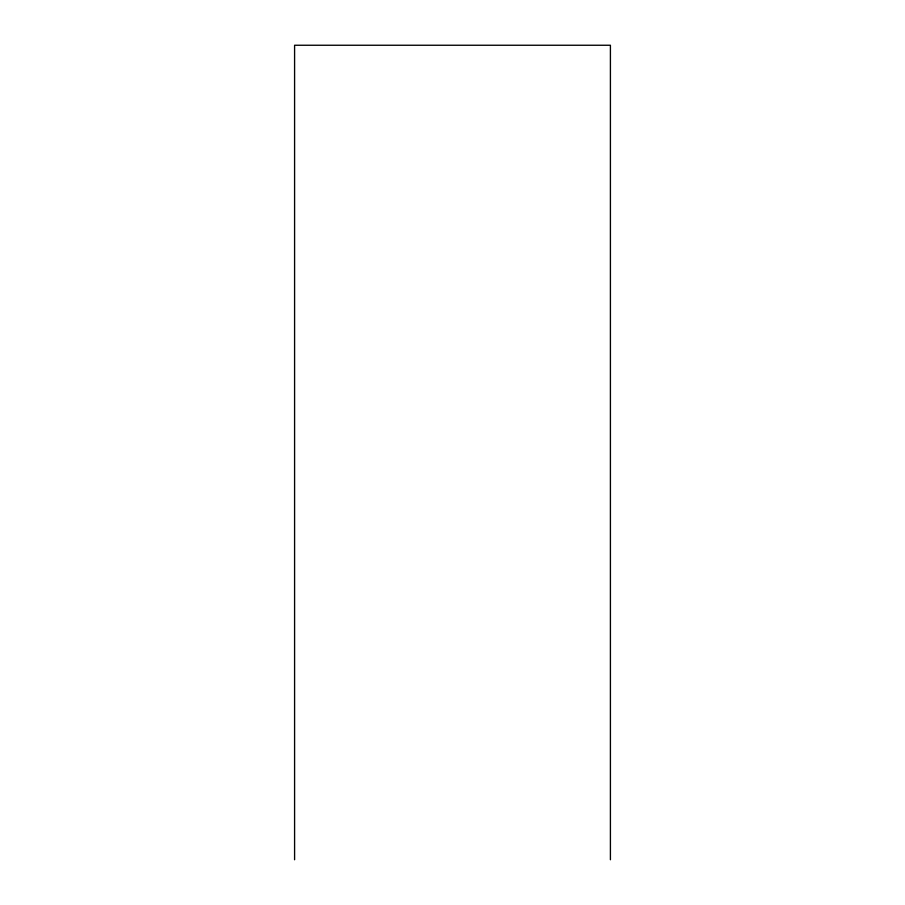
<?xml version="1.0" encoding="UTF-8"?>
<svg xmlns="http://www.w3.org/2000/svg" width="905" height="905" viewBox="0 0 905 905"><rect width="100%" height="100%" fill="white"/><g stroke="black" fill="none" stroke-linecap="round" stroke-linejoin="round"><path stroke-width="1.36" d="M610.411 859.75L610.411 45.25L294.589 45.25L294.589 859.75"/></g></svg>
